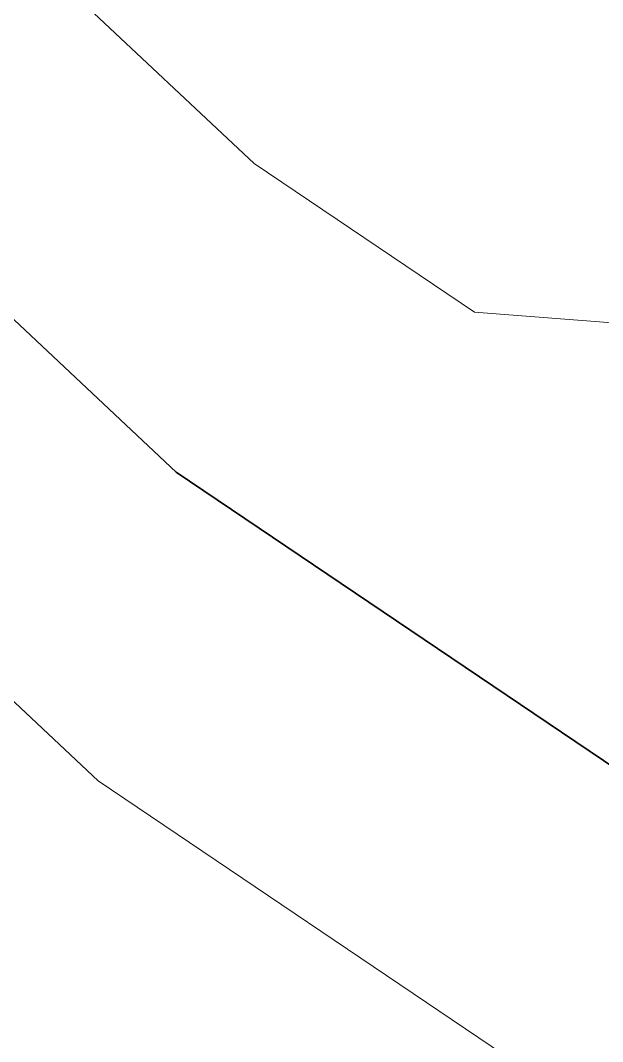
# Model space of a CAD drawing. Header units: millimetres. Extents: x -861324 to 439029, y -308065 to 694685.
# Drawn here: x -200077 to -194340, y -82462 to -72388 of the extents above; entities that cross this region are included whole.
import ezdxf

# ---------------------------------------------------------------- set-up
doc = ezdxf.new("R2010")
doc.units = ezdxf.units.MM
doc.layers.add('C-TOPO-MAJR', color=7, linetype='Continuous', lineweight=35)
doc.layers.add('C-TOPO-MINR', color=7, linetype='Continuous', lineweight=9)

msp = doc.modelspace()

# ---------------------------------------------------------------- linework, layer by layer
at = {"layer": 'C-TOPO-MAJR'}
for p, q in [((-206959, -68941), (-198542, -76846)), ((-198542, -76846), (-194198, -79779))]:
    msp.add_line(p, q, dxfattribs=at)
at = {"layer": 'C-TOPO-MINR'}
for p, q in [((-201981, -69848), (-197772, -73801)), ((-197772, -73801), (-195601, -75267)), ((-205624, -73962), (-199311, -79891)), ((-195601, -75267), (-192351, -75521)), ((-199311, -79891), (-192795, -84290))]:
    msp.add_line(p, q, dxfattribs=at)

doc.saveas('drawing.dxf')
